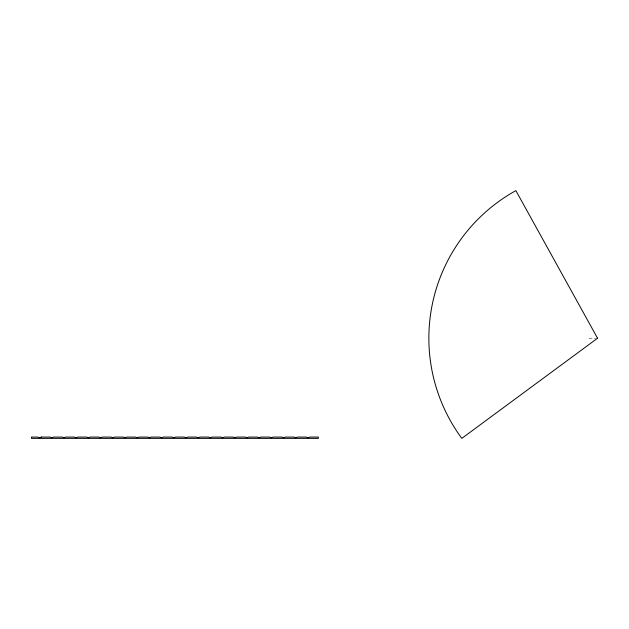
<?xml version="1.0" encoding="UTF-8"?>
<svg xmlns="http://www.w3.org/2000/svg" width="629" height="629" viewBox="0 0 629 629"><rect width="100%" height="100%" fill="white"/><g stroke="black" fill="none" stroke-linecap="round" stroke-linejoin="round"><path stroke-width="0.47" stroke-dasharray="3.15 2.36" d="M588.917 338.221L595.632 338.221"/><path stroke-width="0.94" d="M597.55 338.221L461.812 438.374A168.69 168.69 0 0 1 515.198 190.996L515.874 190.634L597.55 338.221M41.365 437.076L39.58 437.729L37.795 437.076L31.45 437.076L31.45 438.374L318.384 438.374L318.384 437.076L309.751 437.076L307.966 437.729L306.189 437.076L297.548 437.076L295.772 437.729L293.987 437.076L285.346 437.076L283.569 437.729L281.784 437.076L273.151 437.076L271.366 437.729L269.589 437.076L260.949 437.076L259.172 437.729L257.387 437.076L248.754 437.076L246.969 437.729L245.192 437.076L236.551 437.076L234.774 437.729L232.989 437.076L224.349 437.076L222.572 437.729L220.787 437.076L212.154 437.076L210.369 437.729L208.592 437.076L199.951 437.076L198.174 437.729L196.39 437.076L187.757 437.076L185.972 437.729L184.195 437.076L175.554 437.076L173.777 437.729L171.992 437.076L163.351 437.076L161.574 437.729L159.79 437.076L151.157 437.076L149.372 437.729L147.595 437.076L138.954 437.076L137.177 437.729L135.392 437.076L126.759 437.076L124.974 437.729L123.198 437.076L114.557 437.076L112.78 437.729L110.995 437.076L102.354 437.076L100.577 437.729L98.792 437.076L90.159 437.076L88.375 437.729L86.598 437.076L77.957 437.076L76.18 437.729L74.395 437.076L65.762 437.076L63.977 437.729L62.2 437.076L53.559 437.076L51.782 437.729L49.998 437.076L41.365 437.076"/></g></svg>
